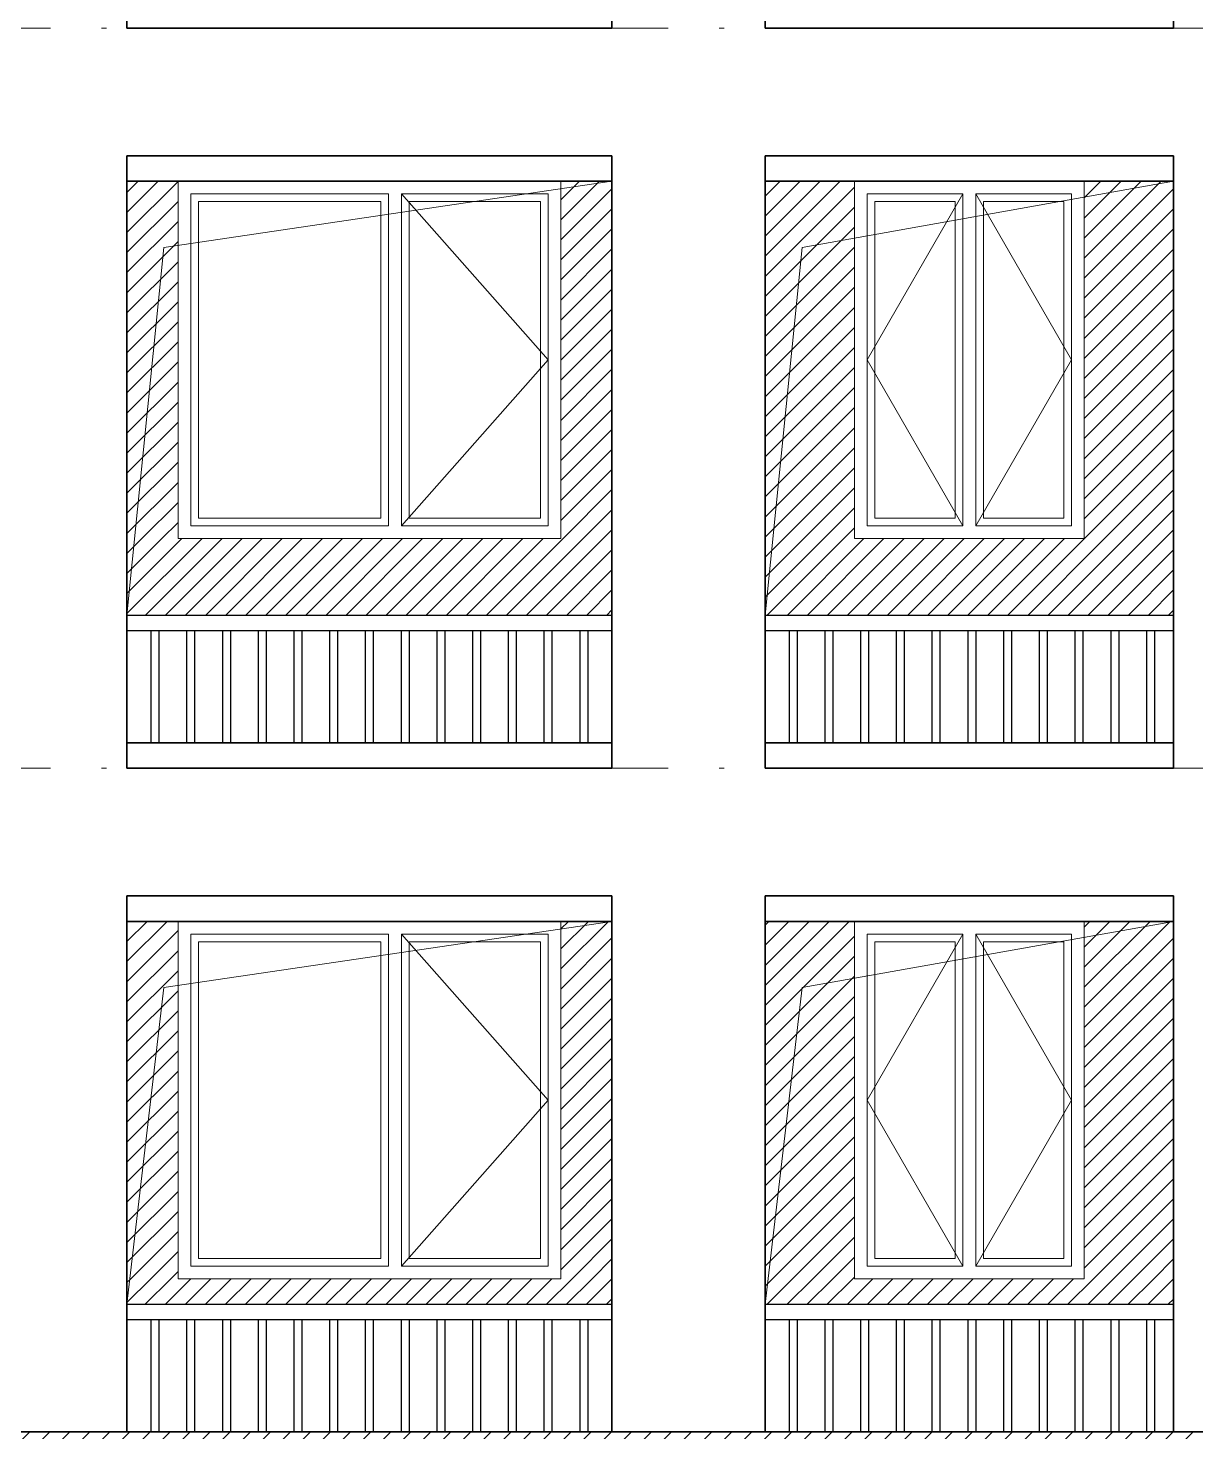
# Model space of a CAD drawing. Extents: x -518115 to 389031, y -231062 to 1628073.
# Drawn here: x 40229 to 44804, y 49440 to 54940 of the extents above; entities that cross this region are included whole.
import ezdxf

# ---------------------------------------------------------------- set-up
doc = ezdxf.new("R2010")
doc.units = 0
doc.header["$LTSCALE"] = 1000
doc.header["$MEASUREMENT"] = 0
doc.linetypes.add('DOTE', pattern=[2.42, 2, -0.2, 0.02, -0.2])
doc.layers.add('3-剖面填充（细）', color=250, linetype='Continuous')
doc.layers.add('Stair-栏杆', color=142, linetype='Continuous')
for name, color, linetype, lineweight in [('DOTE', 19, 'DOTE', 9), ('WINDOW', 144, 'Continuous', 15), ('立面-中轮廓线', 213, 'Continuous', 35), ('立面-普通轮廓', 7, 'Continuous', 18), ('立面-洞口示意', 152, 'Continuous', 13), ('立面-窗开启线', 250, 'Continuous', 13)]:
    doc.layers.add(name, color=color, linetype=linetype, lineweight=lineweight)
pattern_1 = [(45, (6e-11, -2900), (-39.2886205, 39.2886205), [])]
pattern_2 = [(45, (-499467.84, 16764.28), (-39.2886205, 39.2886205), [])]

# ---------------------------------------------------------------- blocks, each defined once
blk = doc.blocks.new('GDGDRTDGRDG')
at = {"layer": '3-剖面填充（细）'}
h = blk.add_hatch(dxfattribs=at)
h.set_pattern_fill('ANSI31', color=256, scale=35)
h.set_pattern_definition(pattern_1)
h.paths.add_polyline_path([(540084.4, 30376), (540284.4, 30376), (540284.4, 31776), (540084.4, 31776)])
h = blk.add_hatch(dxfattribs=at)
h.set_pattern_fill('ANSI31', color=256, scale=35)
h.set_pattern_definition(pattern_1)
h.paths.add_polyline_path([(541784.4, 30376), (541984.4, 30376), (541984.4, 31776), (541784.4, 31776)])
h = blk.add_hatch(dxfattribs=at)
h.set_pattern_fill('ANSI31', color=256, scale=35)
h.set_pattern_definition(pattern_1)
h.paths.add_polyline_path([(542584.4, 30376), (542934.4, 30376), (542934.4, 31776), (542584.4, 31776)])
h = blk.add_hatch(dxfattribs=at)
h.set_pattern_fill('ANSI31', color=256, scale=35)
h.set_pattern_definition(pattern_1)
h.paths.add_polyline_path([(543834.4, 30376), (544184.4, 30376), (544184.4, 31776), (543834.4, 31776)])
h = blk.add_hatch(dxfattribs=at)
h.set_pattern_fill('ANSI31', color=256, scale=35)
h.set_pattern_definition(pattern_1)
h.paths.add_polyline_path([(540084.4, 30076), (541984.4, 30076), (541984.4, 30376), (540084.4, 30376)])
h = blk.add_hatch(dxfattribs=at)
h.set_pattern_fill('ANSI31', color=256, scale=35)
h.set_pattern_definition(pattern_1)
h.paths.add_polyline_path([(542584.4, 30076), (544184.4, 30076), (544184.4, 30376), (542584.4, 30376)])
blk = doc.blocks.new('A$C4731409C')
at = {"layer": 'WINDOW'}
for points in [[(-1450, 1350), (-675, 1350), (-675, 50), (-1450, 50)], [(-50, 1350), (-625, 1350), (-625, 50), (-50, 50)]]:
    blk.add_lwpolyline(points, close=True, dxfattribs=at)
at = {"layer": 'WINDOW', "color": 250}
for points in [[(-1420, 1320), (-705, 1320), (-705, 80), (-1420, 80)], [(-80, 1320), (-595, 1320), (-595, 80), (-80, 80)]]:
    blk.add_lwpolyline(points, close=True, dxfattribs=at)
at = {"layer": '立面-普通轮廓'}
blk.add_lwpolyline([(-1500, 1400), (0, 1400), (0, 0), (-1500, 0)], close=True, dxfattribs=at)
at = {"layer": '立面-窗开启线', "color": 251, "ltscale": 0.5, "true_color": 0x636466}
blk.add_lwpolyline([(-625, 1350), (-50, 700), (-625, 50)], dxfattribs=at)
blk = doc.blocks.new('A$C318717E3')
at = {"layer": 'WINDOW'}
for points in [[(50, 1350), (425, 1350), (425, 50), (50, 50)], [(850, 1350), (475, 1350), (475, 50), (850, 50)]]:
    blk.add_lwpolyline(points, close=True, dxfattribs=at)
at = {"layer": 'WINDOW', "color": 250}
for points in [[(80, 1320), (395, 1320), (395, 80), (80, 80)], [(820, 1320), (505, 1320), (505, 80), (820, 80)]]:
    blk.add_lwpolyline(points, close=True, dxfattribs=at)
at = {"layer": '立面-普通轮廓'}
blk.add_lwpolyline([(0, 1400), (900, 1400), (900, 0), (0, 0)], close=True, dxfattribs=at)
at = {"layer": '立面-窗开启线', "color": 251, "ltscale": 0.5, "true_color": 0x636466}
for points in [[(425, 1350), (50, 700), (425, 50)], [(475, 1350), (850, 700), (475, 50)]]:
    blk.add_lwpolyline(points, dxfattribs=at)
blk = doc.blocks.new('HFHFHHTHFHF')
at = {"layer": 'Stair-栏杆'}
for p, q in [((540084.4, 32976), (541984.4, 32976)), ((542584.4, 32976), (544184.4, 32976)), ((540084.4, 32916), (541984.4, 32916)), ((542584.4, 32916), (544184.4, 32916))]:
    blk.add_line(p, q, dxfattribs=at)
for points in [[(540179.4, 32476), (540179.4, 32916)], [(540209.4, 32916), (540209.4, 32476)], [(540319.4, 32476), (540319.4, 32916)], [(540349.4, 32916), (540349.4, 32476)], [(540459.4, 32476), (540459.4, 32916)], [(540489.4, 32916), (540489.4, 32476)], [(540599.4, 32476), (540599.4, 32916)], [(540629.4, 32916), (540629.4, 32476)], [(540739.4, 32476), (540739.4, 32916)], [(540769.4, 32916), (540769.4, 32476)], [(540879.4, 32476), (540879.4, 32916)], [(540909.4, 32916), (540909.4, 32476)], [(541019.4, 32476), (541019.4, 32916)], [(541049.4, 32916), (541049.4, 32476)], [(541159.4, 32476), (541159.4, 32916)], [(541189.4, 32916), (541189.4, 32476)], [(541299.4, 32476), (541299.4, 32916)], [(541329.4, 32916), (541329.4, 32476)], [(541439.4, 32476), (541439.4, 32916)], [(541469.4, 32916), (541469.4, 32476)], [(541579.4, 32476), (541579.4, 32916)], [(541609.4, 32916), (541609.4, 32476)], [(541719.4, 32476), (541719.4, 32916)], [(541749.4, 32916), (541749.4, 32476)], [(541859.4, 32476), (541859.4, 32916)], [(541889.4, 32916), (541889.4, 32476)], [(542679.4, 32476), (542679.4, 32916)], [(542709.4, 32916), (542709.4, 32476)], [(542819.4, 32476), (542819.4, 32916)], [(542849.4, 32916), (542849.4, 32476)], [(542959.4, 32476), (542959.4, 32916)], [(542989.4, 32916), (542989.4, 32476)], [(543099.4, 32476), (543099.4, 32916)], [(543129.4, 32916), (543129.4, 32476)], [(543239.4, 32476), (543239.4, 32916)], [(543269.4, 32916), (543269.4, 32476)], [(543379.4, 32476), (543379.4, 32916)], [(543409.4, 32916), (543409.4, 32476)], [(543519.4, 32476), (543519.4, 32916)], [(543549.4, 32916), (543549.4, 32476)], [(543659.4, 32476), (543659.4, 32916)], [(543689.4, 32916), (543689.4, 32476)], [(543799.4, 32476), (543799.4, 32916)], [(543829.4, 32916), (543829.4, 32476)], [(543939.4, 32476), (543939.4, 32916)], [(543969.4, 32916), (543969.4, 32476)], [(544079.4, 32476), (544079.4, 32916)], [(544109.4, 32916), (544109.4, 32476)]]:
    blk.add_lwpolyline(points, dxfattribs=at)
at = {"layer": '立面-中轮廓线'}
for p, q in [((540084.4, 34776), (540084.4, 32376)), ((541984.4, 34776), (541984.4, 32376)), ((542584.4, 34776), (542584.4, 32376)), ((544184.4, 34776), (544184.4, 32376))]:
    blk.add_line(p, q, dxfattribs=at)
for points in [[(540084.4, 34776), (541984.4, 34776)], [(542584.4, 34776), (544184.4, 34776)], [(541984.4, 34676), (540084.4, 34676)], [(544184.4, 34676), (542584.4, 34676)], [(540084.4, 32476), (541984.4, 32476)], [(542584.4, 32476), (544184.4, 32476)], [(541984.4, 32376), (540084.4, 32376)], [(544184.4, 32376), (542584.4, 32376)]]:
    blk.add_lwpolyline(points, dxfattribs=at)
for name, p in [('A$C4731409C', (541784.4, 33276)), ('A$C318717E3', (542934.4, 33276))]:
    blk.add_blockref(name, p)

msp = doc.modelspace()

# ---------------------------------------------------------------- hatches: boundary and pattern name
at = {"layer": '3-剖面填充（细）'}
h = msp.add_hatch(dxfattribs=at)
h.set_pattern_fill('ANSI31', color=256, scale=35)
h.set_pattern_definition(pattern_2)
h.paths.add_polyline_path([(40616.6, 50040.3), (40816.6, 50040.3), (40816.6, 51440.3), (40616.6, 51440.3)])
h = msp.add_hatch(dxfattribs=at)
h.set_pattern_fill('ANSI31', color=256, scale=35)
h.set_pattern_definition(pattern_2)
h.paths.add_polyline_path([(42316.6, 50040.3), (42516.6, 50040.3), (42516.6, 51440.3), (42316.6, 51440.3)])
h = msp.add_hatch(dxfattribs=at)
h.set_pattern_fill('ANSI31', color=256, scale=35)
h.set_pattern_definition(pattern_2)
h.paths.add_polyline_path([(43116.6, 50040.3), (43466.6, 50040.3), (43466.6, 51440.3), (43116.6, 51440.3)])
h = msp.add_hatch(dxfattribs=at)
h.set_pattern_fill('ANSI31', color=256, scale=35)
h.set_pattern_definition(pattern_2)
h.paths.add_polyline_path([(44366.6, 50040.3), (44716.6, 50040.3), (44716.6, 51440.3), (44366.6, 51440.3)])
h = msp.add_hatch(dxfattribs=at)
h.set_pattern_fill('ANSI31', color=256, scale=35)
h.set_pattern_definition(pattern_2)
h.paths.add_polyline_path([(40616.6, 49940.3), (42516.6, 49940.3), (42516.6, 50040.3), (40616.6, 50040.3)])
h = msp.add_hatch(dxfattribs=at)
h.set_pattern_fill('ANSI31', color=256, scale=35)
h.set_pattern_definition(pattern_2)
h.paths.add_polyline_path([(43116.6, 49940.3), (44716.6, 49940.3), (44716.6, 50040.3), (43116.6, 50040.3)])
h = msp.add_hatch(dxfattribs=at)
h.set_pattern_fill('ANSI31', color=256, scale=35)
h.set_pattern_definition([(45, (-423000, 4864.28), (-39.2886205, 39.2886205), [])])
h.paths.add_polyline_path([(48516.6, 49190.3), (48516.6, 49440.3), (28116.6, 49440.3), (28116.6, 49190.3)])

# ---------------------------------------------------------------- linework, layer by layer
at = {"layer": 'DOTE', "linetype": 'DOTE'}
for p, q in [((64516.6, 54940.3), (12116.6, 54940.3)), ((64516.6, 52040.3), (12116.6, 52040.3))]:
    msp.add_line(p, q, dxfattribs=at)
at = {"layer": 'Stair-栏杆'}
for p, q in [((40616.6, 49940.3), (42516.6, 49940.3)), ((43116.6, 49940.3), (44716.6, 49940.3)), ((40616.6, 49880.3), (42516.6, 49880.3)), ((43116.6, 49880.3), (44716.6, 49880.3))]:
    msp.add_line(p, q, dxfattribs=at)
for points in [[(40711.6, 49440.3), (40711.6, 49880.3)], [(40741.6, 49880.3), (40741.6, 49440.3)], [(40851.6, 49440.3), (40851.6, 49880.3)], [(40881.6, 49880.3), (40881.6, 49440.3)], [(40991.6, 49440.3), (40991.6, 49880.3)], [(41021.6, 49880.3), (41021.6, 49440.3)], [(41131.6, 49440.3), (41131.6, 49880.3)], [(41161.6, 49880.3), (41161.6, 49440.3)], [(41271.6, 49440.3), (41271.6, 49880.3)], [(41301.6, 49880.3), (41301.6, 49440.3)], [(41411.6, 49440.3), (41411.6, 49880.3)], [(41441.6, 49880.3), (41441.6, 49440.3)], [(41551.6, 49440.3), (41551.6, 49880.3)], [(41581.6, 49880.3), (41581.6, 49440.3)], [(41691.6, 49440.3), (41691.6, 49880.3)], [(41721.6, 49880.3), (41721.6, 49440.3)], [(41831.6, 49440.3), (41831.6, 49880.3)], [(41861.6, 49880.3), (41861.6, 49440.3)], [(41971.6, 49440.3), (41971.6, 49880.3)], [(42001.6, 49880.3), (42001.6, 49440.3)], [(42111.6, 49440.3), (42111.6, 49880.3)], [(42141.6, 49880.3), (42141.6, 49440.3)], [(42251.6, 49440.3), (42251.6, 49880.3)], [(42281.6, 49880.3), (42281.6, 49440.3)], [(42391.6, 49440.3), (42391.6, 49880.3)], [(42421.6, 49880.3), (42421.6, 49440.3)], [(43211.6, 49440.3), (43211.6, 49880.3)], [(43241.6, 49880.3), (43241.6, 49440.3)], [(43351.6, 49440.3), (43351.6, 49880.3)], [(43381.6, 49880.3), (43381.6, 49440.3)], [(43491.6, 49440.3), (43491.6, 49880.3)], [(43521.6, 49880.3), (43521.6, 49440.3)], [(43631.6, 49440.3), (43631.6, 49880.3)], [(43661.6, 49880.3), (43661.6, 49440.3)], [(43771.6, 49440.3), (43771.6, 49880.3)], [(43801.6, 49880.3), (43801.6, 49440.3)], [(43911.6, 49440.3), (43911.6, 49880.3)], [(43941.6, 49880.3), (43941.6, 49440.3)], [(44051.6, 49440.3), (44051.6, 49880.3)], [(44081.6, 49880.3), (44081.6, 49440.3)], [(44191.6, 49440.3), (44191.6, 49880.3)], [(44221.6, 49880.3), (44221.6, 49440.3)], [(44331.6, 49440.3), (44331.6, 49880.3)], [(44361.6, 49880.3), (44361.6, 49440.3)], [(44471.6, 49440.3), (44471.6, 49880.3)], [(44501.6, 49880.3), (44501.6, 49440.3)], [(44611.6, 49440.3), (44611.6, 49880.3)], [(44641.6, 49880.3), (44641.6, 49440.3)]]:
    msp.add_lwpolyline(points, dxfattribs=at)
at = {"layer": '立面-中轮廓线'}
for p, q in [((40616.6, 51540.3), (40616.6, 49440.3)), ((42516.6, 51540.3), (42516.6, 49440.3)), ((43116.6, 51540.3), (43116.6, 49440.3)), ((44716.6, 51540.3), (44716.6, 49440.3))]:
    msp.add_line(p, q, dxfattribs=at)
at = {"layer": '立面-中轮廓线', "color": 2}
msp.add_line((28116.6, 49440.3), (48516.6, 49440.3), dxfattribs=at)
at = {"layer": '立面-中轮廓线'}
for points in [[(40616.6, 51540.3), (42516.6, 51540.3)], [(43116.6, 51540.3), (44716.6, 51540.3)], [(42516.6, 51440.3), (40616.6, 51440.3)], [(44716.6, 51440.3), (43116.6, 51440.3)]]:
    msp.add_lwpolyline(points, dxfattribs=at)
at = {"layer": '立面-洞口示意'}
for points in [[(40616.6, 52640.3), (40761.4, 54081.2), (42516.6, 54340.3)], [(43116.6, 52640.3), (43261.4, 54081.2), (44716.6, 54340.3)], [(40616.6, 49940.3), (40761.4, 51181.2), (42516.6, 51440.3)], [(43116.6, 49940.3), (43261.4, 51181.2), (44716.6, 51440.3)]]:
    msp.add_lwpolyline(points, dxfattribs=at)

# ---------------------------------------------------------------- block references
for name, p in [('HFHFHHTHFHF', (-499467.8, 22564.3)), ('HFHFHHTHFHF', (-499467.8, 19664.3)), ('GDGDRTDGRDG', (-499467.8, 22564.3)), ('A$C4731409C', (42316.6, 50040.3)), ('A$C318717E3', (43466.6, 50040.3))]:
    msp.add_blockref(name, p)

doc.saveas('drawing.dxf')
